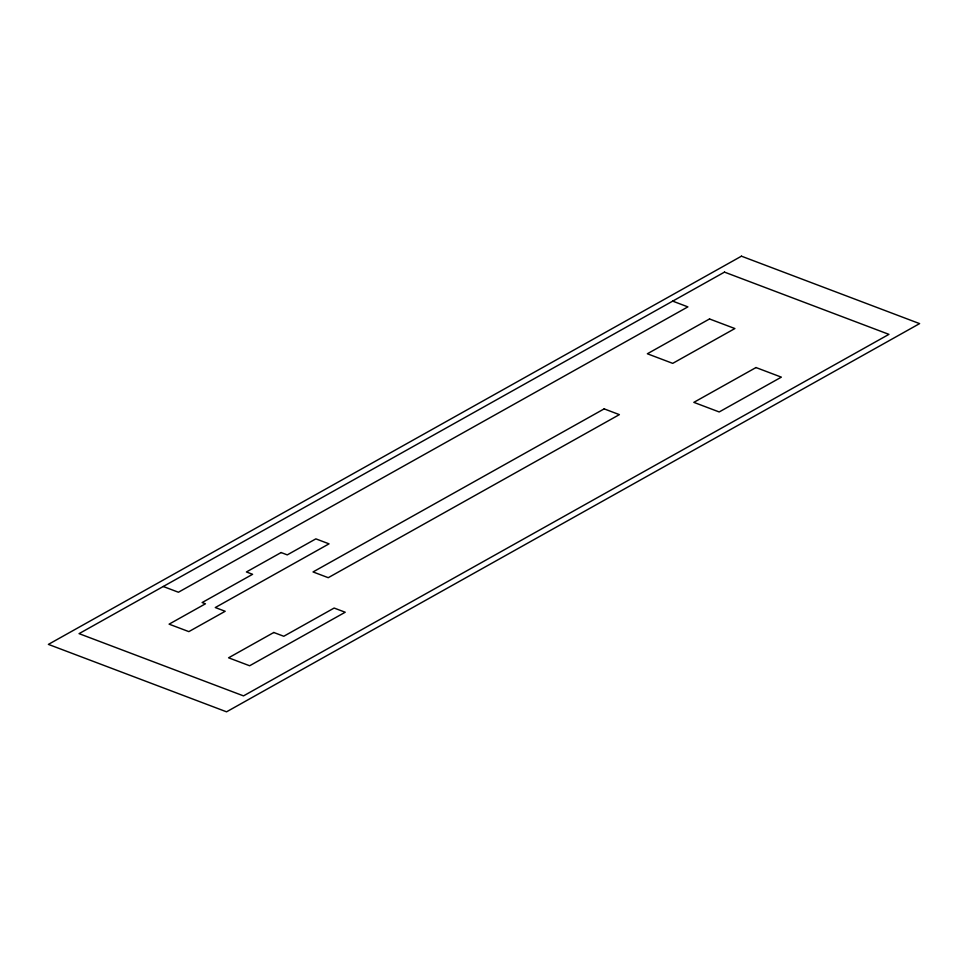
<?xml version="1.0" encoding="UTF-8"?>
<svg xmlns="http://www.w3.org/2000/svg" width="968" height="968" viewBox="0 0 968 968"><rect width="100%" height="100%" fill="white"/><g stroke="black" fill="none" stroke-linecap="round" stroke-linejoin="round"><path stroke-width="1.45" d="M672.675 301.121L687.873 306.88L178.414 592.235L163.217 586.487M741.452 256.181L48.4 644.385L226.548 711.819L919.6 323.614L741.452 256.181M724.487 272.117L79.073 633.641L243.512 695.883L888.926 334.359L724.487 272.117M281.107 552.546L246.417 571.967L252.588 574.302L202.143 602.556L205.434 603.802L169.11 624.154L188.845 631.62L225.169 611.28L215.295 607.541L329.023 543.847L315.858 538.861L287.266 554.882L281.107 552.546M709.52 318.956L647.362 353.768L672.712 363.363L734.881 328.551L709.52 318.956M604.165 408.871L313.051 571.943L328.249 577.69L619.363 414.631L604.165 408.871M273.787 632.491L228.593 657.804L249.635 665.766L345.201 612.236L334.141 608.049L283.781 636.266L273.787 632.491M755.996 367.55L693.838 402.361L719.188 411.957L781.345 377.145L755.996 367.55"/></g></svg>
